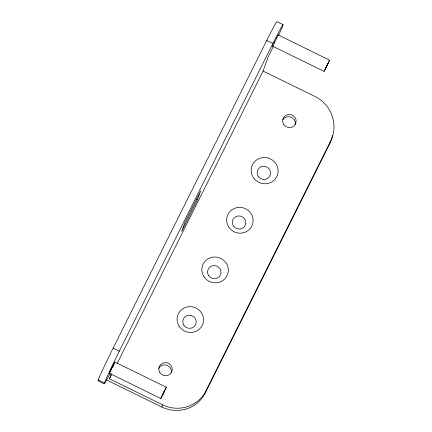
<?xml version="1.0" encoding="UTF-8"?>
<svg xmlns="http://www.w3.org/2000/svg" width="432" height="432" viewBox="0 0 432 432"><rect width="100%" height="100%" fill="white"/><g stroke="black" fill="none" stroke-linecap="round" stroke-linejoin="round"><path stroke-width="0.65" d="M163.847 392.699L160.78 398.558L109.307 373.216L114.815 362.032L166.304 387.234L162.556 394.907L164.614 390.706L163.517 392.791M160.78 398.558L166.304 387.234M272.608 46.186L278.132 34.857L329.605 60.199L324.097 71.388L272.608 46.186L273.132 45.328M324.097 71.388L329.621 60.059M273.37 46.343A28.674 0.853 -63.9 0 1 267.997 57.283L263.083 71.08L316.219 97.087A34.463 33.318 19.6 0 1 330.599 141.183L205.924 390.933A32.573 31.493 19.6 0 1 162.605 404.811L109.474 378.805L111.256 373.788M197.521 199.724L200.669 190.89L184.81 222.658L181.667 231.493L197.521 199.724L196.398 199.174M106.742 380.063L161.822 407.02L162.605 404.811M161.822 407.02A32.573 31.493 19.6 0 0 205.141 393.142L205.924 390.933M205.141 393.142L329.81 143.392L330.599 141.183M114.14 363.614L114.367 362.972L110.057 371.601M113.702 364.694L114.226 363.55M276.383 38.864L277.02 37.519M112.833 366.449L113.362 365.326M112.363 367.497L113.065 366.039M104.242 383.859L98.064 380.835A28.674 0.853 -63.9 0 1 113.119 348.181L266.733 40.457A28.674 0.853 -63.9 0 1 276.88 21.6L283.057 24.624M109.987 373.675A28.674 0.853 -63.9 0 1 105.138 381.181A28.674 0.853 -63.9 0 1 119.302 351.205L272.911 43.481A28.674 0.853 -63.9 0 1 282.722 24.975A28.674 0.853 -63.9 0 1 278.365 35.813M109.474 378.805L111.58 374.582M117.002 363.722L263.083 71.08M274.255 43.184L274.952 41.796M111.094 369.965L111.656 368.847M109.814 372.503L109.296 373.361M266.733 40.457L272.911 43.481M113.119 348.181L119.302 351.205M98.275 379.895L104.458 382.919M332.548 135.454A34.463 33.318 19.6 0 1 329.81 143.392M282.825 119.761A6.766 6.545 19.6 0 1 295.245 124.589M158.668 368.42A6.766 6.545 19.6 0 1 171.364 372.751M325.895 67.657L327.931 63.536L325.895 67.657M258.622 176.909A6.766 6.545 19.6 0 0 270.151 175.322A6.766 6.545 19.6 0 0 262.764 166.358A6.766 6.545 19.6 0 0 258.622 176.909M233.501 226.082A6.766 6.545 19.6 0 0 245.144 225.472A6.766 6.545 19.6 0 0 238.561 215.935A6.766 6.545 19.6 0 0 233.501 226.082M208.721 275.713A6.766 6.545 19.6 0 0 220.369 275.103A6.766 6.545 19.6 0 0 213.786 265.572A6.766 6.545 19.6 0 0 208.721 275.713M183.946 325.345A6.766 6.545 19.6 0 0 195.593 324.734A6.766 6.545 19.6 0 0 189.011 315.203A6.766 6.545 19.6 0 0 183.946 325.345M228.906 227.335A13.306 12.863 19.6 0 0 251.802 226.136A13.306 12.863 19.6 0 0 238.858 207.392A13.306 12.863 19.6 0 0 228.906 227.335M204.131 276.971A13.306 12.863 19.6 0 0 227.027 275.767A13.306 12.863 19.6 0 0 214.083 257.024A13.306 12.863 19.6 0 0 204.131 276.971M179.35 326.603A13.306 12.863 19.6 0 0 202.246 325.399A13.306 12.863 19.6 0 0 189.308 306.655A13.306 12.863 19.6 0 0 179.35 326.603M159.959 372.773A6.766 6.545 19.6 0 0 171.601 372.157A6.766 6.545 19.6 0 0 165.024 362.626A6.766 6.545 19.6 0 0 159.959 372.773M254.189 178.745A13.532 13.084 19.6 0 0 277.241 175.57A13.532 13.084 19.6 0 0 262.467 157.648A13.532 13.084 19.6 0 0 254.189 178.745M283.835 124.605A6.766 6.545 19.6 0 0 295.483 123.995A6.766 6.545 19.6 0 0 288.9 114.464A6.766 6.545 19.6 0 0 283.835 124.605"/></g></svg>
